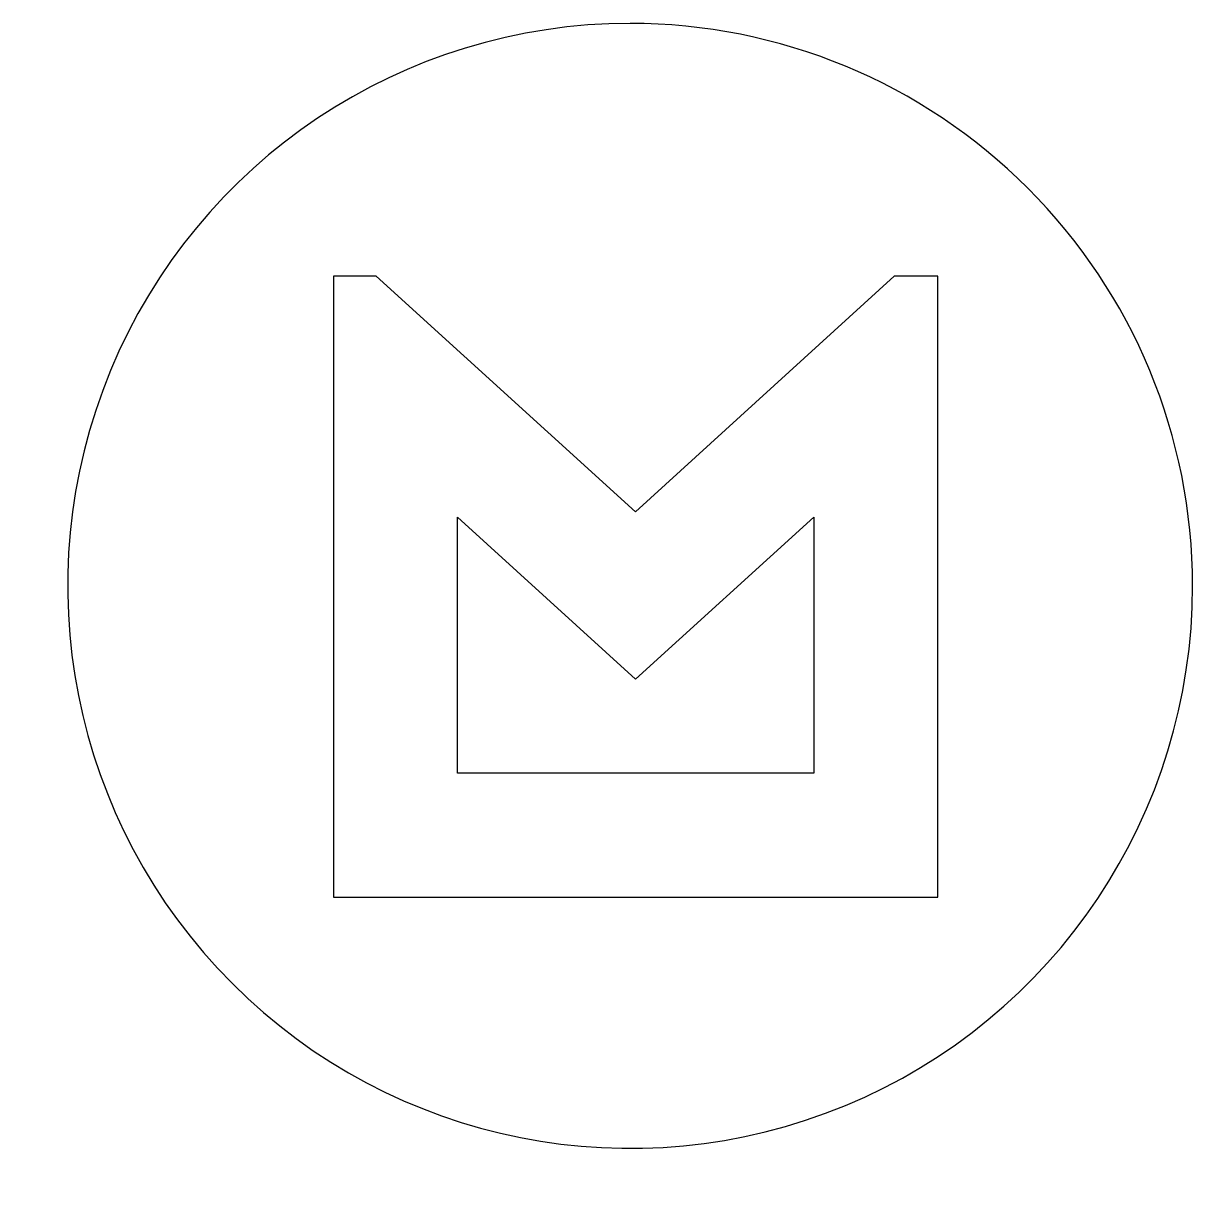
# Model space of a CAD drawing. Extents: x 1.3 to 69, y 1.4 to 69.2.
import ezdxf

# ---------------------------------------------------------------- set-up
doc = ezdxf.new("R2010")
doc.units = 0
doc.layers.get('0').update_dxf_attribs({"linetype": 'CONTINUOUS'})

msp = doc.modelspace()

# ---------------------------------------------------------------- linework, layer by layer
at = {"color": 7}
for points in [[(36.411, 69.178)], [(51.715, 54.528), (36.729, 40.877), (21.693, 54.528), (19.23, 54.528), (19.23, 18.552), (54.23, 18.552), (54.23, 54.528), (51.715, 54.528)], [(47.045, 25.738), (26.415, 25.738), (26.415, 40.569), (36.73, 31.177), (47.045, 40.569), (47.045, 25.738)]]:
    msp.add_lwpolyline(points, close=True, dxfattribs=at)
for points in [[(36.411, 69.178), (23.22998, 69.178), (11.346848, 61.237945), (6.30269, 49.06027)], [(59.454903, 59.632903), (53.34328, 65.744526), (45.05414, 69.178), (36.411, 69.178)], [(69, 36.589), (69, 45.23214), (65.566526, 53.52128), (59.454903, 59.632903)], [(6.30269, 49.06027), (1.258532, 36.882596), (4.046708, 22.865486), (13.367097, 13.545097)], [(48.88227, 6.48069), (61.059945, 11.524848), (69, 23.40798), (69, 36.589)], [(13.367097, 13.545097), (22.687486, 4.224708), (36.704596, 1.436532), (48.88227, 6.48069)]]:
    msp.add_open_spline(points, degree=3, dxfattribs=at)

doc.saveas('drawing.dxf')
